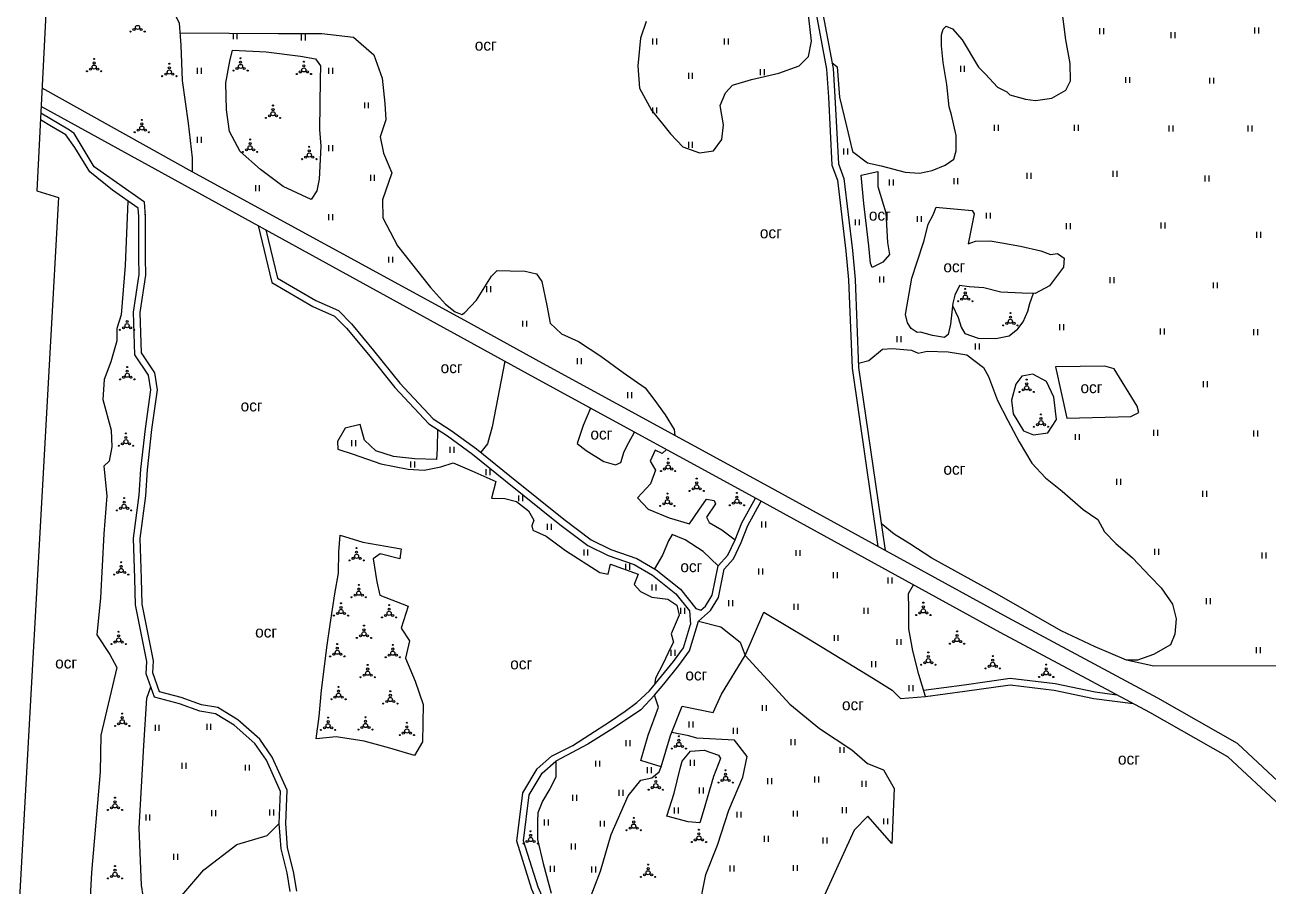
# Model space of a CAD drawing. Header units: millimetres. Extents: x 1379499 to 1411715, y 5652947 to 5671991.
# Drawn here: x 1399939 to 1400694, y 5660868 to 5661391 of the extents above; entities that cross this region are included whole.
import ezdxf

# ---------------------------------------------------------------- set-up
doc = ezdxf.new("R2010")
doc.units = ezdxf.units.MM
doc.layers.add('_5Інше', color=252, linetype='Continuous', lineweight=25)
for name, color, linetype in [('вулиці', 7, 'Continuous'), ('ВулНазва', 7, 'Continuous'), ('на область', 5, 'Continuous')]:
    doc.layers.add(name, color=color, linetype=linetype)
picture_1 = doc.add_image_def('image1.bmp', size_in_pixel=(3370, 2384))

# ---------------------------------------------------------------- blocks, each defined once
blk = doc.blocks.new('ЛвЗд')
at = {"layer": '_5Інше', "color": 204, "linetype": 'Continuous'}
for points in [[(43833.575, 28434.383), (43824.943, 28278.416)], [(43824.943, 28278.416), (43838.057, 28274.439)], [(43838.057, 28274.439), (43805, 27740)]]:
    blk.add_lwpolyline(points, dxfattribs=at)

msp = doc.modelspace()

# ---------------------------------------------------------------- linework, layer by layer
at = {"layer": 'вулиці', "color": 7, "lineweight": -2}
for p, q in [((1400592.08, 5661385.49), (1400592.08, 5661389.09)), ((1400594.48, 5661385.49), (1400594.48, 5661389.09)), ((1400686.27, 5661385.89), (1400686.27, 5661389.49)), ((1400688.67, 5661385.89), (1400688.67, 5661389.49)), ((1400066.03, 5661382.41), (1400066.03, 5661386.01)), ((1400068.43, 5661382.41), (1400068.43, 5661386.01)), ((1400107.5, 5661381.65), (1400107.5, 5661385.25)), ((1400107.5, 5661381.65), (1400107.5, 5661385.25)), ((1400109.9, 5661381.65), (1400109.9, 5661385.25)), ((1400109.9, 5661381.65), (1400109.9, 5661385.25)), ((1400320.66, 5661379.28), (1400320.66, 5661382.88)), ((1400323.06, 5661379.28), (1400323.06, 5661382.88)), ((1400364.3, 5661379.28), (1400364.3, 5661382.88)), ((1400366.7, 5661379.28), (1400366.7, 5661382.88)), ((1400635.33, 5661383.07), (1400635.33, 5661386.67)), ((1400637.73, 5661383.07), (1400637.73, 5661386.67)), ((1400507.61, 5661362.66), (1400507.61, 5661366.26)), ((1400510.01, 5661362.66), (1400510.01, 5661366.26)), ((1400044.22, 5661361.45), (1400044.22, 5661365.05)), ((1400046.62, 5661361.45), (1400046.62, 5661365.05)), ((1400046.62, 5661361.45), (1400046.62, 5661365.05)), ((1400123.95, 5661361.38), (1400123.95, 5661364.98)), ((1400126.35, 5661361.38), (1400126.35, 5661364.98)), ((1400342.48, 5661358.33), (1400342.48, 5661361.93)), ((1400344.88, 5661358.33), (1400344.88, 5661361.93)), ((1400386.05, 5661360.57), (1400386.05, 5661364.17)), ((1400388.45, 5661360.57), (1400388.45, 5661364.17)), ((1400607.86, 5661355.8), (1400607.86, 5661359.4)), ((1400610.26, 5661355.8), (1400610.26, 5661359.4)), ((1400658.79, 5661355.4), (1400658.79, 5661359)), ((1400661.19, 5661355.4), (1400661.19, 5661359)), ((1400145.77, 5661340.42), (1400145.77, 5661344.02)), ((1400148.17, 5661340.42), (1400148.17, 5661344.02)), ((1400320.66, 5661337.37), (1400320.66, 5661340.97)), ((1400320.66, 5661337.37), (1400320.66, 5661340.97)), ((1400320.66, 5661337.37), (1400320.66, 5661340.97)), ((1400320.66, 5661337.37), (1400320.66, 5661340.97)), ((1400323.06, 5661337.37), (1400323.06, 5661340.97)), ((1400323.06, 5661337.37), (1400323.06, 5661340.97)), ((1400323.06, 5661337.37), (1400323.06, 5661340.97)), ((1400323.06, 5661337.37), (1400323.06, 5661340.97)), ((1400528.22, 5661326.72), (1400528.22, 5661330.32)), ((1400530.62, 5661326.72), (1400530.62, 5661330.32)), ((1400576.73, 5661326.72), (1400576.73, 5661330.32)), ((1400579.13, 5661326.72), (1400579.13, 5661330.32)), ((1400634.13, 5661326.32), (1400634.13, 5661329.92)), ((1400636.53, 5661326.32), (1400636.53, 5661329.92)), ((1400682.23, 5661326.32), (1400682.23, 5661329.92)), ((1400684.63, 5661326.32), (1400684.63, 5661329.92)), ((1400044.22, 5661319.54), (1400044.22, 5661323.14)), ((1400046.62, 5661319.54), (1400046.62, 5661323.14)), ((1400123.98, 5661314.41), (1400123.98, 5661318.01)), ((1400126.38, 5661314.41), (1400126.38, 5661318.01)), ((1400342.48, 5661316.42), (1400342.48, 5661320.02)), ((1400342.48, 5661316.42), (1400342.48, 5661320.02)), ((1400344.88, 5661316.42), (1400344.88, 5661320.02)), ((1400344.88, 5661316.42), (1400344.88, 5661320.02)), ((1400436.76, 5661312.45), (1400436.76, 5661316.05)), ((1400439.16, 5661312.45), (1400439.16, 5661316.05)), ((1400149.42, 5661296.35), (1400149.42, 5661299.95)), ((1400149.42, 5661296.35), (1400149.42, 5661299.95)), ((1400151.82, 5661296.35), (1400151.82, 5661299.95)), ((1400151.82, 5661296.35), (1400151.82, 5661299.95)), ((1400503.56, 5661294.42), (1400503.56, 5661298.02)), ((1400505.96, 5661294.42), (1400505.96, 5661298.02)), ((1400548.03, 5661297.65), (1400548.03, 5661301.25)), ((1400550.43, 5661297.65), (1400550.43, 5661301.25)), ((1400600.18, 5661298.86), (1400600.18, 5661302.46)), ((1400602.58, 5661298.86), (1400602.58, 5661302.46)), ((1400655.96, 5661296.03), (1400655.96, 5661299.63)), ((1400658.36, 5661296.03), (1400658.36, 5661299.63)), ((1400079.6, 5661290.09), (1400079.6, 5661293.69)), ((1400082, 5661290.09), (1400082, 5661293.69)), ((1400464.35, 5661293.61), (1400464.35, 5661297.21)), ((1400466.75, 5661293.61), (1400466.75, 5661297.21)), ((1400123.98, 5661272.5), (1400123.98, 5661276.1)), ((1400126.38, 5661272.5), (1400126.38, 5661276.1)), ((1400481.33, 5661271.4), (1400481.33, 5661275)), ((1400483.73, 5661271.4), (1400483.73, 5661275)), ((1400523.37, 5661273.42), (1400523.37, 5661277.02)), ((1400525.77, 5661273.42), (1400525.77, 5661277.02)), ((1400443.78, 5661269.35), (1400443.78, 5661272.95)), ((1400446.18, 5661269.35), (1400446.18, 5661272.95)), ((1400571.88, 5661266.96), (1400571.88, 5661270.56)), ((1400574.28, 5661266.96), (1400574.28, 5661270.56)), ((1400629.28, 5661267.36), (1400629.28, 5661270.96)), ((1400631.68, 5661267.36), (1400631.68, 5661270.96)), ((1400687.49, 5661261.71), (1400687.49, 5661265.31)), ((1400689.89, 5661261.71), (1400689.89, 5661265.31)), ((1400160.51, 5661246.67), (1400160.51, 5661250.27)), ((1400162.91, 5661246.67), (1400162.91, 5661250.27)), ((1400458.6, 5661234.7), (1400458.6, 5661238.3)), ((1400461, 5661234.7), (1400461, 5661238.3)), ((1400598.42, 5661234.15), (1400598.42, 5661237.75)), ((1400600.82, 5661234.15), (1400600.82, 5661237.75)), ((1400219.95, 5661228.76), (1400219.95, 5661232.36)), ((1400219.95, 5661228.76), (1400219.95, 5661232.36)), ((1400222.35, 5661228.76), (1400222.35, 5661232.36)), ((1400222.35, 5661228.76), (1400222.35, 5661232.36)), ((1400661.07, 5661231.1), (1400661.07, 5661234.7)), ((1400663.47, 5661231.1), (1400663.47, 5661234.7)), ((1400241.77, 5661207.81), (1400241.77, 5661211.41)), ((1400244.17, 5661207.81), (1400244.17, 5661211.41)), ((1400567.85, 5661205.66), (1400567.85, 5661209.26)), ((1400570.25, 5661205.66), (1400570.25, 5661209.26)), ((1400469.11, 5661198.32), (1400469.11, 5661201.92)), ((1400471.51, 5661198.32), (1400471.51, 5661201.92)), ((1400628.98, 5661203.11), (1400628.98, 5661206.71)), ((1400631.38, 5661203.11), (1400631.38, 5661206.71)), ((1400685.52, 5661202.6), (1400685.52, 5661206.2)), ((1400687.92, 5661202.6), (1400687.92, 5661206.2)), ((1400516.64, 5661193.86), (1400516.64, 5661197.46)), ((1400519.04, 5661193.86), (1400519.04, 5661197.46)), ((1400274.91, 5661185.04), (1400274.91, 5661188.64)), ((1400274.91, 5661185.04), (1400274.91, 5661188.64)), ((1400277.31, 5661185.04), (1400277.31, 5661188.64)), ((1400277.31, 5661185.04), (1400277.31, 5661188.64)), ((1400654.96, 5661171.05), (1400654.96, 5661174.65)), ((1400657.36, 5661171.05), (1400657.36, 5661174.65)), ((1400305.57, 5661164.44), (1400305.57, 5661168.04)), ((1400307.97, 5661164.44), (1400307.97, 5661168.04)), ((1400577.33, 5661138.93), (1400577.33, 5661142.53)), ((1400579.73, 5661138.93), (1400579.73, 5661142.53)), ((1400624.91, 5661141.54), (1400624.91, 5661145.14)), ((1400627.31, 5661141.54), (1400627.31, 5661145.14)), ((1400685.52, 5661141.03), (1400685.52, 5661144.63)), ((1400687.92, 5661141.03), (1400687.92, 5661144.63)), ((1400138.03, 5661135.19), (1400138.03, 5661138.79)), ((1400140.43, 5661135.19), (1400140.43, 5661138.79)), ((1400197.59, 5661131.22), (1400197.59, 5661134.82)), ((1400199.99, 5661131.22), (1400199.99, 5661134.82)), ((1400173.82, 5661122.31), (1400173.82, 5661125.91)), ((1400176.22, 5661122.31), (1400176.22, 5661125.91)), ((1400219.6, 5661117.51), (1400219.6, 5661121.11)), ((1400222, 5661117.51), (1400222, 5661121.11)), ((1400602.33, 5661111.76), (1400602.33, 5661115.36)), ((1400604.73, 5661111.76), (1400604.73, 5661115.36)), ((1400239.42, 5661101.69), (1400239.42, 5661105.29)), ((1400241.82, 5661101.69), (1400241.82, 5661105.29)), ((1400654.54, 5661104.41), (1400654.54, 5661108.01)), ((1400656.94, 5661104.41), (1400656.94, 5661108.01)), ((1400256.71, 5661084.43), (1400256.71, 5661088.03)), ((1400259.11, 5661084.43), (1400259.11, 5661088.03)), ((1400386.92, 5661085.8), (1400386.92, 5661089.4)), ((1400389.32, 5661085.8), (1400389.32, 5661089.4)), ((1400278.93, 5661068.71), (1400278.93, 5661072.31)), ((1400281.33, 5661068.71), (1400281.33, 5661072.31)), ((1400407.81, 5661068.5), (1400407.81, 5661072.1)), ((1400410.21, 5661068.5), (1400410.21, 5661072.1)), ((1400625.49, 5661069.15), (1400625.49, 5661072.75)), ((1400627.89, 5661069.15), (1400627.89, 5661072.75)), ((1400304.32, 5661060.13), (1400304.32, 5661063.73)), ((1400306.72, 5661060.13), (1400306.72, 5661063.73)), ((1400690.57, 5661066.95), (1400690.57, 5661070.55)), ((1400692.97, 5661066.95), (1400692.97, 5661070.55)), ((1400384.99, 5661057.24), (1400384.99, 5661060.84)), ((1400387.39, 5661057.24), (1400387.39, 5661060.84)), ((1400430.35, 5661055.04), (1400430.35, 5661058.64)), ((1400432.75, 5661055.04), (1400432.75, 5661058.64)), ((1400320.24, 5661047.56), (1400320.24, 5661051.16)), ((1400322.64, 5661047.56), (1400322.64, 5661051.16)), ((1400463.62, 5661051.75), (1400463.62, 5661055.35)), ((1400466.02, 5661051.75), (1400466.02, 5661055.35)), ((1400366.85, 5661038.02), (1400366.85, 5661041.62)), ((1400369.25, 5661038.02), (1400369.25, 5661041.62)), ((1400656.77, 5661039.2), (1400656.77, 5661042.8)), ((1400659.17, 5661039.2), (1400659.17, 5661042.8)), ((1400337.74, 5661033.37), (1400337.74, 5661036.97)), ((1400340.14, 5661033.37), (1400340.14, 5661036.97)), ((1400406.44, 5661035.82), (1400406.44, 5661039.42)), ((1400408.84, 5661035.82), (1400408.84, 5661039.42)), ((1400449.05, 5661033.35), (1400449.05, 5661036.95)), ((1400451.45, 5661033.35), (1400451.45, 5661036.95)), ((1400430.9, 5661016.87), (1400430.9, 5661020.47)), ((1400433.3, 5661016.87), (1400433.3, 5661020.47)), ((1400331.85, 5661007.9), (1400331.85, 5661011.5)), ((1400334.25, 5661007.9), (1400334.25, 5661011.5)), ((1400469.12, 5661014.4), (1400469.12, 5661018)), ((1400471.52, 5661014.4), (1400471.52, 5661018)), ((1400687.28, 5661009.45), (1400687.28, 5661013.05)), ((1400689.68, 5661009.45), (1400689.68, 5661013.05)), ((1400453.72, 5661000.94), (1400453.72, 5661004.54)), ((1400456.12, 5661000.94), (1400456.12, 5661004.54)), ((1400476.26, 5660986.38), (1400476.26, 5660989.98)), ((1400478.66, 5660986.38), (1400478.66, 5660989.98)), ((1400387.24, 5660974.34), (1400387.24, 5660977.94)), ((1400389.64, 5660974.34), (1400389.64, 5660977.94)), ((1400018.67, 5660962.33), (1400018.67, 5660965.93)), ((1400021.07, 5660962.33), (1400021.07, 5660965.93)), ((1400050.06, 5660962.96), (1400050.06, 5660966.56)), ((1400052.46, 5660962.96), (1400052.46, 5660966.56)), ((1400342.8, 5660964.27), (1400342.8, 5660967.87)), ((1400345.2, 5660964.27), (1400345.2, 5660967.87)), ((1400369.62, 5660960.44), (1400369.62, 5660964.04)), ((1400372.02, 5660960.44), (1400372.02, 5660964.04)), ((1400304.52, 5660952.9), (1400304.52, 5660956.5)), ((1400306.92, 5660952.9), (1400306.92, 5660956.5)), ((1400404.67, 5660953.64), (1400404.67, 5660957.24)), ((1400407.07, 5660953.64), (1400407.07, 5660957.24)), ((1400434.41, 5660948.83), (1400434.41, 5660952.43)), ((1400436.81, 5660948.83), (1400436.81, 5660952.43)), ((1400286.14, 5660940.5), (1400286.14, 5660944.1)), ((1400288.54, 5660940.5), (1400288.54, 5660944.1)), ((1400343.59, 5660941.03), (1400343.59, 5660944.63)), ((1400345.99, 5660941.03), (1400345.99, 5660944.63)), ((1400035, 5660939.12), (1400035, 5660942.72)), ((1400037.4, 5660939.12), (1400037.4, 5660942.72)), ((1400073.5, 5660938.08), (1400073.5, 5660941.68)), ((1400075.9, 5660938.08), (1400075.9, 5660941.68)), ((1400317.49, 5660936.62), (1400317.49, 5660940.22)), ((1400319.89, 5660936.62), (1400319.89, 5660940.22)), ((1400348.97, 5660924.19), (1400348.97, 5660927.79)), ((1400351.37, 5660924.19), (1400351.37, 5660927.79)), ((1400390.55, 5660929.93), (1400390.55, 5660933.53)), ((1400392.95, 5660929.93), (1400392.95, 5660933.53)), ((1400419.09, 5660930.83), (1400419.09, 5660934.43)), ((1400421.49, 5660930.83), (1400421.49, 5660934.43)), ((1400447.79, 5660928.23), (1400447.79, 5660931.83)), ((1400450.19, 5660928.23), (1400450.19, 5660931.83)), ((1400272.16, 5660919.73), (1400272.16, 5660923.33)), ((1400274.56, 5660919.73), (1400274.56, 5660923.33)), ((1400300.3, 5660922.82), (1400300.3, 5660926.42)), ((1400302.7, 5660922.82), (1400302.7, 5660926.42)), ((1400052.99, 5660910.48), (1400052.99, 5660914.08)), ((1400055.39, 5660910.48), (1400055.39, 5660914.08)), ((1400088.15, 5660910.9), (1400088.15, 5660914.5)), ((1400090.55, 5660910.9), (1400090.55, 5660914.5)), ((1400333.86, 5660912), (1400333.86, 5660915.6)), ((1400336.26, 5660912), (1400336.26, 5660915.6)), ((1400371.92, 5660909.52), (1400371.92, 5660913.12)), ((1400374.32, 5660909.52), (1400374.32, 5660913.12)), ((1400406.17, 5660910.12), (1400406.17, 5660913.72)), ((1400408.57, 5660910.12), (1400408.57, 5660913.72)), ((1400435.91, 5660912.22), (1400435.91, 5660915.82)), ((1400438.31, 5660912.22), (1400438.31, 5660915.82)), ((1400013.02, 5660907.76), (1400013.02, 5660911.36)), ((1400015.42, 5660907.76), (1400015.42, 5660911.36)), ((1400254.97, 5660904.74), (1400254.97, 5660908.34)), ((1400257.37, 5660904.74), (1400257.37, 5660908.34)), ((1400289.01, 5660904.07), (1400289.01, 5660907.67)), ((1400291.41, 5660904.07), (1400291.41, 5660907.67)), ((1400461.01, 5660905.46), (1400461.01, 5660909.06)), ((1400463.41, 5660905.46), (1400463.41, 5660909.06)), ((1400388.44, 5660894.81), (1400388.44, 5660898.41)), ((1400390.84, 5660894.81), (1400390.84, 5660898.41)), ((1400424.19, 5660893.91), (1400424.19, 5660897.51)), ((1400426.59, 5660893.91), (1400426.59, 5660897.51)), ((1400271.32, 5660890.26), (1400271.32, 5660893.86)), ((1400273.72, 5660890.26), (1400273.72, 5660893.86)), ((1400029.97, 5660883.85), (1400029.97, 5660887.45)), ((1400032.37, 5660883.85), (1400032.37, 5660887.45)), ((1400258.51, 5660876.63), (1400258.51, 5660880.23)), ((1400260.91, 5660876.63), (1400260.91, 5660880.23)), ((1400283.62, 5660876.29), (1400283.62, 5660879.89)), ((1400286.02, 5660876.29), (1400286.02, 5660879.89)), ((1400367.72, 5660876.81), (1400367.72, 5660880.41)), ((1400370.12, 5660876.81), (1400370.12, 5660880.41)), ((1400406.17, 5660877.11), (1400406.17, 5660880.71)), ((1400408.57, 5660877.11), (1400408.57, 5660880.71))]:
    msp.add_line(p, q, dxfattribs=at)
for points in [[(1400318.71, 5662217.95), (1400318.75, 5662217.48), (1400324.84, 5662168.3), (1400321, 5662122.7), (1400315.72, 5662060.19), (1400321.65, 5662039.97), (1400354.3, 5662010.42), (1400363.17, 5661892.39), (1400368.87, 5661827.46), (1400373.43, 5661799.38), (1400382.18, 5661709.89), (1400397, 5661610.81), (1400403.13, 5661584.4), (1400406.18, 5661510.93), (1400415.3, 5661444.12), (1400430.15, 5661364.62), (1400431.27, 5661347.36), (1400433.37, 5661306.75), (1400436.68, 5661297.73), (1400441.95, 5661254.05), (1400443.49, 5661236.5), (1400445.62, 5661182.92), (1400461.79, 5661071.76)], [(1400369.46, 5661798.86), (1400378.21, 5661709.4), (1400393.07, 5661610.06), (1400399.15, 5661583.86), (1400402.19, 5661510.57), (1400411.35, 5661443.48), (1400426.18, 5661364.12), (1400427.27, 5661347.13), (1400429.41, 5661305.94), (1400432.77, 5661296.79), (1400437.97, 5661253.63), (1400439.5, 5661236.24), (1400441.63, 5661182.55), (1400457.4, 5661074.17)], [(1399961.28, 5661502.4), (1399978.61, 5661493.16), (1399992.65, 5661486.64), (1400001.18, 5661475.62), (1400010.21, 5661463.34), (1400014.98, 5661458.33), (1400017.49, 5661447.8), (1400015.98, 5661435.02), (1400021.25, 5661420.49), (1400026.27, 5661406.2), (1400033.05, 5661392.06), (1400034.05, 5661378.78), (1400035.05, 5661357.23), (1400038.57, 5661331.3), (1400041.08, 5661310.25), (1400041.08, 5661301.73), (1399949.9, 5661352.57)], [(1400361.57, 5661342.21), (1400364.77, 5661349.88), (1400369.04, 5661354.57), (1400380.56, 5661357.98), (1400397.21, 5661361.82), (1400409.59, 5661366.3), (1400415.14, 5661371.84), (1400417.06, 5661381.22), (1400413.86, 5661409.69)], [(1400429.47, 5661368.28), (1400432.63, 5661365.61), (1400433.93, 5661347.1), (1400438.21, 5661329.62), (1400441.97, 5661314.27), (1400451.05, 5661307.28), (1400459.34, 5661305.46), (1400473.86, 5661301.71), (1400482.54, 5661301.06), (1400490.19, 5661302.61), (1400498.09, 5661305.85), (1400503.41, 5661309.61), (1400504.83, 5661314.65), (1400504.83, 5661323.85), (1400502.11, 5661336.4), (1400500.69, 5661341.26), (1400499.13, 5661354.98), (1400496.93, 5661368.31), (1400496.02, 5661378.34), (1400496.02, 5661385.08), (1400496.92, 5661388.57), (1400498.87, 5661390.38), (1400502.63, 5661388.7), (1400508.46, 5661382.1), (1400518.34, 5661365.48), (1400522.75, 5661361.08), (1400530.01, 5661353.18), (1400535.71, 5661350.46), (1400537.52, 5661348.52), (1400546.98, 5661345.93), (1400552.95, 5661345.15), (1400562.97, 5661346.57), (1400571.53, 5661351.49), (1400574.25, 5661357.05), (1400573.99, 5661367.54), (1400571.52, 5661381.98), (1400568.8, 5661402.57)], [(1400316.71, 5661393.06), (1400313.3, 5661383.04), (1400311.59, 5661366.28), (1400312.66, 5661352.63), (1400319.91, 5661339.2), (1400331.44, 5661324.92), (1400338.91, 5661317.03), (1400348.94, 5661313.4), (1400357.48, 5661314.68), (1400362.6, 5661321.5), (1400363.67, 5661330.46), (1400361.57, 5661342.21)], [(1400033.48, 5661386.32), (1400093.41, 5661385.84), (1400119.7, 5661385.84), (1400139.02, 5661383.62), (1400151.37, 5661372.87), (1400156.44, 5661358.63), (1400158.06, 5661343.32), (1400158.69, 5661333.51), (1400155.21, 5661323.07), (1400157.11, 5661313.26), (1400162.18, 5661301.24), (1400156.48, 5661284.72), (1400156.8, 5661273.97), (1400165.67, 5661256.88), (1400185.62, 5661231.57), (1400194.9, 5661221.42), (1400200.69, 5661216.83), (1400204.7, 5661215.12), (1400206.32, 5661216.23), (1400213.64, 5661223.89), (1400222.69, 5661238.37), (1400226.27, 5661241.86), (1400234.02, 5661241.69), (1400243.13, 5661241.43), (1400250.12, 5661239.82), (1400253.35, 5661235.31), (1400256.27, 5661220.7), (1400258.4, 5661209.81), (1400265.22, 5661203.34), (1400275.54, 5661198.71), (1400289.13, 5661189.9), (1400302.71, 5661179.91), (1400316.05, 5661170.63), (1400321.32, 5661163.78), (1400328.11, 5661154.26), (1400333.71, 5661145.33), (1400334.1, 5661141.68)], [(1400065.46, 5661375.65), (1400086.02, 5661374.65), (1400106.85, 5661372.14), (1400115.88, 5661370.39), (1400118.89, 5661366.13), (1400118.64, 5661357.86), (1400118.38, 5661327.54), (1400119.14, 5661317.51), (1400118.13, 5661297.47), (1400116.63, 5661290.2), (1400113.37, 5661284.94), (1400096.31, 5661292.96), (1400082.51, 5661303.23), (1400070.22, 5661314.26), (1400063.7, 5661326.28), (1400061.94, 5661339.57), (1400061.44, 5661355.85), (1400063.95, 5661369.13), (1400065.46, 5661375.65)], [(1400012.64, 5661274.81), (1400012.16, 5661283.41), (1399981.45, 5661304.88), (1399969.43, 5661325.03), (1399966.53, 5661327.16), (1399949.15, 5661337.46)], [(1400100.52, 5660864.65), (1400098.61, 5660875.98), (1400094.99, 5660890.49), (1400093.87, 5660905.92), (1400094.61, 5660925.41), (1400086.16, 5660944.34), (1400079.05, 5660954.48), (1400066.45, 5660965.76), (1400055.17, 5660972.61), (1400045.67, 5660974.24), (1400033.24, 5660978.64), (1400018.21, 5660982.7), (1400013.01, 5660996.96), (1400013.49, 5661004.46), (1400006.7, 5661038.84), (1400006.19, 5661054.73), (1400005.42, 5661079.36), (1400008.91, 5661105.47), (1400009.89, 5661121.23), (1400012.63, 5661145.71), (1400016.01, 5661169.36), (1400014.52, 5661178.26), (1400006.21, 5661190.6), (1400005.42, 5661216.68), (1400008.88, 5661239.41), (1400008.64, 5661249.58), (1400008.64, 5661274.67), (1400008.29, 5661279.78), (1399992.69, 5661290.62), (1399978.95, 5661301.75), (1399969.73, 5661316.63), (1399964.35, 5661324.24), (1399955.7, 5661329.47), (1399948.95, 5661333.38)], [(1400206.51, 5661211.54), (1400041.08, 5661301.73)], [(1400447.15, 5661299.75), (1400457.2, 5661302.11), (1400457.2, 5661292.85), (1400462.07, 5661277.01), (1400463.17, 5661258.97), (1400464.43, 5661251.59), (1400460.34, 5661246.89), (1400453.9, 5661243.75), (1400452.8, 5661246.42), (1400451.86, 5661256.93), (1400448.72, 5661282.65), (1400447.15, 5661299.75)], [(1400002.06, 5661284.11), (1400000.4, 5661245.03), (1399998.01, 5661215.02), (1399995.3, 5661206.7), (1399995.3, 5661199.19), (1399991.61, 5661186.41), (1399987.61, 5661175.59), (1399986.82, 5661163.6), (1399991.77, 5661144.9), (1399992.25, 5661134.83), (1399990.65, 5661126.04), (1399987.3, 5661123), (1399989.16, 5661105.05), (1399987.35, 5661081.89), (1399985.32, 5661043.07), (1399983.11, 5661020.51), (1399990.97, 5661008.63), (1399995.2, 5661000.77), (1399985.51, 5660959.66), (1399985.25, 5660937.33), (1399979.94, 5660876.25), (1399976.02, 5660805.19)], [(1400104.54, 5660864.87), (1400102.52, 5660876.8), (1400098.96, 5660891.13), (1400097.87, 5660905.99), (1400098.65, 5660926.19), (1400089.65, 5660946.32), (1400082.06, 5660957.16), (1400068.85, 5660968.99), (1400056.6, 5660976.42), (1400046.68, 5660978.12), (1400034.43, 5660982.46), (1400021.26, 5660986.02), (1400017.06, 5660997.54), (1400017.52, 5661004.72), (1400010.68, 5661039.3), (1400010.19, 5661054.85), (1400009.43, 5661079.15), (1400012.89, 5661105.08), (1400013.88, 5661120.88), (1400016.6, 5661145.21), (1400020.06, 5661169.41), (1400018.33, 5661179.78), (1400010.17, 5661191.87), (1400009.43, 5661216.43), (1400012.89, 5661239.15), (1400012.64, 5661249.63), (1400012.64, 5661274.81), (1400012.55, 5661276.1)], [(1400494.52, 5661280.25), (1400514.63, 5661278.36), (1400515.72, 5661276.32), (1400512.11, 5661258.13), (1400516.67, 5661259.69), (1400525.46, 5661259.85), (1400532.53, 5661258.6), (1400543.99, 5661256.71), (1400556.24, 5661253.89), (1400562.05, 5661251.69), (1400566.29, 5661252.16), (1400570.38, 5661249.34), (1400570.06, 5661243.85), (1400561.58, 5661232.55), (1400552.79, 5661228.01), (1400544.93, 5661228.16), (1400532.06, 5661228.79), (1400521.69, 5661231.3), (1400512.74, 5661231.93), (1400506.93, 5661232.71), (1400504.1, 5661226.84), (1400502.84, 5661222.14), (1400501.43, 5661209.27), (1400500.02, 5661203), (1400497.82, 5661201.12), (1400490.44, 5661202.37), (1400483.21, 5661204.41), (1400481.17, 5661204.25), (1400477.56, 5661206.61), (1400475.36, 5661210.06), (1400474.1, 5661215.08), (1400478.03, 5661237.2), (1400481.01, 5661246.61), (1400485.41, 5661260.02), (1400487.93, 5661270.06), (1400490.91, 5661275.7), (1400492.8, 5661280.41), (1400494.52, 5661280.25)], [(1400081.06, 5661269.14), (1400089.3, 5661234.62), (1400114.31, 5661220.01), (1400127.51, 5661214.2), (1400134.75, 5661206.81), (1400147.98, 5661190.86), (1400164.02, 5661170.75), (1400184.81, 5661148.8), (1400195.98, 5661141.42), (1400211.23, 5661130.42), (1400231.35, 5661114.09), (1400264.27, 5661087.61), (1400281.25, 5661074.89), (1400293.67, 5661068.76), (1400309.4, 5661063.27), (1400320.4, 5661056.83), (1400334.59, 5661045.43), (1400342.92, 5661035.06), (1400343.65, 5661026.8)], [(1400085.79, 5661266.54), (1400092.8, 5661237.21), (1400116.13, 5661223.58), (1400129.83, 5661217.55), (1400137.72, 5661209.49), (1400151.08, 5661193.38), (1400167.04, 5661173.38), (1400187.4, 5661151.88), (1400198.25, 5661144.71), (1400213.66, 5661133.6), (1400233.87, 5661117.2), (1400266.72, 5661090.77), (1400283.35, 5661078.31), (1400295.22, 5661072.46), (1400311.08, 5661066.91), (1400322.68, 5661060.13), (1400337.43, 5661048.27), (1400346.8, 5661036.62), (1400349.94, 5661035.55)], [(1400502.67, 5661220.55), (1400506.13, 5661213.32), (1400507.98, 5661207.38), (1400510.21, 5661203.58), (1400518.19, 5661200.71), (1400528.96, 5661200.61), (1400536.95, 5661202.19), (1400542.33, 5661206.46), (1400545.58, 5661210.63), (1400548.36, 5661217.21), (1400549.57, 5661221.94), (1400551.72, 5661228.03)], [(1400445.52, 5661185.59), (1400451.89, 5661187.21), (1400460.04, 5661194.02), (1400466.06, 5661194.42), (1400477.81, 5661193.49), (1400481.82, 5661191.75), (1400487.17, 5661192.82), (1400500, 5661192.42), (1400511.35, 5661190.68), (1400521.38, 5661183.07), (1400524.47, 5661177.42), (1400529.95, 5661163), (1400536.23, 5661150.86), (1400543.06, 5661137.84), (1400550.81, 5661124.89), (1400559.1, 5661115.95), (1400569.12, 5661107.81), (1400581.89, 5661096.72), (1400590.94, 5661090.64), (1400594.97, 5661083.13), (1400601.83, 5661076.06), (1400611.97, 5661067.41), (1400622.54, 5661055.99), (1400629.4, 5661049.13), (1400636.15, 5661039.12), (1400638.34, 5661030.34), (1400637.58, 5661020.98), (1400635.07, 5661014.56), (1400624.73, 5661008.69), (1400614.93, 5661005.1), (1400608.17, 5661005.1), (1400589.33, 5661013.37), (1400568.53, 5661023.05), (1400529.82, 5661045.28), (1400490.14, 5661067.08), (1400476.64, 5661075.79), (1400467.16, 5661081.77), (1400459.4, 5661088.21)], [(1400230.8, 5661186.76), (1400223.23, 5661146.83), (1400220.37, 5661136.68), (1400216.2, 5661131.54)], [(1400551.33, 5661178.82), (1400544.75, 5661177.77), (1400541.06, 5661172.9), (1400538.42, 5661163.16), (1400539.48, 5661154.88), (1400545.67, 5661144.48), (1400551.73, 5661142.11), (1400560.55, 5661143.3), (1400565.69, 5661151.32), (1400564.11, 5661164.87), (1400559.63, 5661174.48), (1400551.33, 5661178.82)], [(1400565.16, 5661183.3), (1400572.01, 5661152.24), (1400611, 5661153.3), (1400615.74, 5661155.66), (1400614.69, 5661159.48), (1400600.73, 5661182.24), (1400595.06, 5661183.82), (1400565.16, 5661183.3)], [(1400282.92, 5661158.22), (1400278.4, 5661147.81), (1400274.83, 5661136.77), (1400280.19, 5661132.46), (1400291.03, 5661125.95), (1400298.08, 5661123.84), (1400301.35, 5661125.32), (1400303.35, 5661131.94), (1400306.19, 5661137.4), (1400309.6, 5661143.66)], [(1400189.91, 5661145.43), (1400189.7, 5661133.8), (1400189.37, 5661127.04), (1400176.18, 5661127.55), (1400163.16, 5661128.9), (1400152.5, 5661132.28), (1400145.57, 5661138.87), (1400143.04, 5661148.33), (1400133.87, 5661146.08), (1400129.31, 5661137.97), (1400129.47, 5661133.41), (1400138.77, 5661130.37), (1400155.51, 5661124.46), (1400172.25, 5661121.25), (1400181.89, 5661120.57), (1400192.04, 5661122.6), (1400199.48, 5661125.13), (1400210.81, 5661120.24), (1400225.35, 5661113.65), (1400222.81, 5661103.51), (1400230.76, 5661103.34), (1400237.86, 5661101.65), (1400245.13, 5661095.91), (1400248.51, 5661090.17), (1400247.33, 5661086.79), (1400247.84, 5661084.09), (1400256.02, 5661080.47), (1400267.69, 5661071.86), (1400288.49, 5661058.51), (1400293.56, 5661057.33), (1400295.08, 5661063.58), (1400311.82, 5661057.5), (1400309.45, 5661051.08), (1400313.17, 5661046.86), (1400320.11, 5661043.48), (1400329.77, 5661042.22), (1400335.35, 5661038.67), (1400336.71, 5661032.42), (1400331.8, 5661021.27), (1400333.15, 5661016.04), (1400331.46, 5661012.66), (1400327.07, 5661003.2), (1400322.3, 5660994.16), (1400321.64, 5660990.1)], [(1400328.92, 5661133.11), (1400326.28, 5661130.71), (1400322.1, 5661132.74), (1400319.12, 5661126.06), (1400322.34, 5661120.7), (1400319.24, 5661112.35), (1400311.48, 5661103.88), (1400317.93, 5661096.97), (1400330.58, 5661091.6), (1400342.87, 5661088.02), (1400348.6, 5661096.25), (1400353.26, 5661102.93), (1400358.03, 5661102.09), (1400358.75, 5661100.18), (1400353.26, 5661092.08), (1400354.81, 5661088.74), (1400362.69, 5661084.44), (1400370.67, 5661078.24)], [(1400321.8, 5660984.01), (1400327.32, 5660990.7), (1400336.47, 5661001.86), (1400342.93, 5661010.86), (1400348.45, 5661028.8), (1400355.72, 5661035.39), (1400360.56, 5661043.19), (1400364, 5661060.55), (1400369.59, 5661066.65), (1400374.34, 5661076.64), (1400378.41, 5661086.98), (1400386.47, 5661101.68)], [(1400349.94, 5661035.55), (1400352.62, 5661037.98), (1400356.78, 5661044.68), (1400360.29, 5661062.43), (1400366.24, 5661068.91), (1400370.67, 5661078.24), (1400374.78, 5661088.68), (1400382.97, 5661103.6)], [(1400130.9, 5661081.05), (1400144.63, 5661076.83), (1400167.87, 5661072.87), (1400167.08, 5661066.8), (1400155.2, 5661069.71), (1400150.97, 5661066.8), (1400153.08, 5661052.82), (1400154.93, 5661044.64), (1400172.1, 5661038.05), (1400167.87, 5661024.59), (1400172.89, 5661016.94), (1400170.51, 5661006.39), (1400176.32, 5660992.41), (1400181.34, 5660978.16), (1400180.82, 5660955.63), (1400176.07, 5660947.18), (1400161.01, 5660951.67), (1400145.43, 5660955.89), (1400128.53, 5660958.53), (1400116.38, 5660957.47), (1400118.23, 5660970.93), (1400119.55, 5660987.02), (1400122.98, 5661014.28), (1400124.83, 5661026.95), (1400127.74, 5661045.41), (1400129.85, 5661058.08), (1400130.12, 5661071.09), (1400130.9, 5661081.05)], [(1400360.29, 5661062.43), (1400351.25, 5661071.25), (1400340.26, 5661078.28), (1400332.5, 5661081.62), (1400330.12, 5661077.69), (1400326.54, 5661068.98), (1400321.69, 5661060.7)], [(1400348.45, 5661028.8), (1400362, 5661025.53), (1400373.63, 5661016.09), (1400376.67, 5661007.96), (1400388.17, 5661034.25), (1400415.14, 5661018.23), (1400454.64, 5660994.02), (1400466.04, 5660987), (1400471.12, 5660981.92), (1400486.15, 5660983.13), (1400482.27, 5660996.44), (1400478.64, 5661010.8), (1400476.22, 5661024.12), (1400476.22, 5661036.47), (1400475.98, 5661045.67), (1400478.89, 5661050.98)], [(1400729.19, 5661052.37), (1400730.63, 5661006.99), (1400727.68, 5661001.84), (1400624.96, 5661001.47), (1400608.17, 5661005.1)], [(1400318.71, 5660986.56), (1400324.23, 5660993.24), (1400333.29, 5661004.29), (1400339.3, 5661012.66), (1400343.65, 5661026.8)], [(1400325.68, 5660940.33), (1400331.47, 5660959.4), (1400338.51, 5660977.2), (1400357.31, 5660973.34), (1400362.4, 5660984.57), (1400376.67, 5661007.96), (1400403.97, 5660978.48), (1400421.92, 5660963.74), (1400441.59, 5660950.79), (1400450.98, 5660942.31), (1400460.74, 5660938.47), (1400467.2, 5660927.29), (1400465.71, 5660893.78), (1400465.71, 5660893.78), (1400451.29, 5660910.41), (1400442.84, 5660901.97), (1400437.38, 5660890.06), (1400424.96, 5660862.4)], [(1400020.22, 5660834.02), (1400013.32, 5660849.06), (1400010.28, 5660868.42), (1400008.87, 5660903.13), (1400011.67, 5660953.28), (1400013.54, 5660982.2), (1400015.93, 5660988.94)], [(1400485.02, 5660987.01), (1400509.68, 5660990.25), (1400537.56, 5660994.2), (1400564.92, 5660990.97), (1400589.18, 5660985.88), (1400602.43, 5660984.14)], [(1400486.15, 5660983.13), (1400510.22, 5660986.29), (1400537.61, 5660990.16), (1400564.27, 5660987.01), (1400588.51, 5660981.93), (1400612.4, 5660978.81)], [(1400259.16, 5660946.88), (1400272.16, 5660953.32), (1400282.55, 5660959.99), (1400294.3, 5660967.77), (1400303.95, 5660974.23), (1400311, 5660979.41), (1400318.71, 5660986.56)], [(1400283.28, 5660862.32), (1400289, 5660877.09), (1400295.41, 5660899.23), (1400305.73, 5660922.85), (1400313.4, 5660932.36), (1400320.13, 5660933.79), (1400324.61, 5660937.29), (1400325.68, 5660940.33), (1400317.35, 5660943.02), (1400313.49, 5660944.27), (1400317.93, 5660959.62), (1400324.08, 5660976.64), (1400321.8, 5660984.01), (1400313.36, 5660975.06), (1400297.38, 5660964.18), (1400281.22, 5660954.18), (1400261.82, 5660943.89)], [(1400348.69, 5660853.42), (1400352.88, 5660875.03), (1400359.89, 5660892.87), (1400366.9, 5660913.98), (1400375.27, 5660934.07), (1400377.98, 5660946.72), (1400370.3, 5660956.65), (1400347.47, 5660957.78), (1400342.5, 5660959.14), (1400332.24, 5660961.34)], [(1400338.58, 5660943.9), (1400343.52, 5660950), (1400351.81, 5660950.44), (1400360.52, 5660947.39), (1400361.69, 5660945.36), (1400357.47, 5660934.61), (1400351.23, 5660912.98), (1400349.19, 5660906.45), (1400342.21, 5660906.89), (1400329.28, 5660910.51), (1400333.64, 5660924.31), (1400337.27, 5660939.4), (1400338.58, 5660943.9)], [(1400272.77, 5660822.85), (1400265.5, 5660830.23), (1400257.6, 5660842.78), (1400247.26, 5660865.96), (1400238.18, 5660895.16), (1400241.82, 5660924.69), (1400250.46, 5660939.14), (1400259.16, 5660946.88)], [(1400276.92, 5660823.76), (1400268.69, 5660832.67), (1400261.14, 5660844.67), (1400251.01, 5660867.38), (1400242.25, 5660895.53), (1400245.68, 5660923.36), (1400253.58, 5660936.56), (1400261.82, 5660943.89)], [(1400261.82, 5660943.89), (1400261.82, 5660934.14), (1400258.24, 5660926.98), (1400253.66, 5660919.52), (1400250.87, 5660912.45), (1400250.67, 5660907.38), (1400250.66, 5660896.3), (1400254.14, 5660881.68), (1400258.88, 5660863.72)], [(1400033.62, 5660860.73), (1400048.1, 5660877.75), (1400068.2, 5660893.27), (1400086.64, 5660898.63), (1400093.87, 5660905.92)]]:
    msp.add_lwpolyline(points, dxfattribs=at)
at = {"layer": 'вулиці', "color": 7}
for points in [[(1400740.13, 5660801.27), (1400731.12, 5660843.8), (1400715.22, 5660894.24), (1400701.47, 5660916.83), (1400669.75, 5660946.43), (1400622.51, 5660973.39), (1400531.6, 5661022.06), (1400381.63, 5661104.33), (1400249.05, 5661176.72), (1400100, 5661258.74), (1399949.35, 5661341.46)], [(1400749.7, 5660804.32), (1400740.81, 5660846.35), (1400724.4, 5660898.41), (1400709.29, 5660923.21), (1400675.72, 5660954.54), (1400627.35, 5660982.15), (1400536.37, 5661030.85), (1400386.43, 5661113.11), (1400253.85, 5661185.49), (1400206.51, 5661211.54)]]:
    msp.add_lwpolyline(points, dxfattribs=at)
at = {"layer": 'вулиці', "color": 7, "lineweight": -2}
for centre, radius in [((1400005.71, 5661388.31), 0.625), ((1400007.87, 5661389.56), 1.25), ((1400010.04, 5661388.31), 0.625), ((1400003.54, 5661387.06), 0.312), ((1400012.2, 5661387.06), 0.312), ((1399981.51, 5661365.46), 1.25), ((1399981.51, 5661367.96), 0.625), ((1399981.51, 5661370.46), 0.312), ((1400027.18, 5661364.95), 0.625), ((1400027.18, 5661367.45), 0.312), ((1400070.4, 5661365.87), 1.25), ((1400070.4, 5661368.37), 0.625), ((1400070.4, 5661370.87), 0.312), ((1400108.84, 5661366.25), 0.625), ((1400108.84, 5661368.75), 0.312), ((1399977.18, 5661362.96), 0.312), ((1399979.34, 5661364.21), 0.625), ((1399983.67, 5661364.21), 0.625), ((1399985.84, 5661362.96), 0.312), ((1400022.85, 5661359.95), 0.312), ((1400025.01, 5661361.2), 0.625), ((1400027.18, 5661362.45), 1.25), ((1400029.34, 5661361.2), 0.625), ((1400031.51, 5661359.95), 0.312), ((1400066.07, 5661363.37), 0.312), ((1400068.23, 5661364.62), 0.625), ((1400072.56, 5661364.62), 0.625), ((1400074.73, 5661363.37), 0.312), ((1400104.51, 5661361.25), 0.312), ((1400106.68, 5661362.5), 0.625), ((1400108.84, 5661363.75), 1.25), ((1400111.01, 5661362.5), 0.625), ((1400113.17, 5661361.25), 0.312), ((1400087.94, 5661335.87), 0.625), ((1400090.1, 5661337.12), 1.25), ((1400090.1, 5661339.62), 0.625), ((1400090.1, 5661342.12), 0.312), ((1400092.27, 5661335.87), 0.625), ((1400008.29, 5661327.15), 0.625), ((1400010.46, 5661328.4), 1.25), ((1400010.46, 5661330.9), 0.625), ((1400010.46, 5661333.4), 0.312), ((1400012.62, 5661327.15), 0.625), ((1400085.77, 5661334.62), 0.312), ((1400094.43, 5661334.62), 0.312), ((1400006.13, 5661325.9), 0.312), ((1400014.79, 5661325.9), 0.312), ((1400076.19, 5661321.47), 0.312), ((1400071.86, 5661313.97), 0.312), ((1400074.03, 5661315.22), 0.625), ((1400076.19, 5661316.47), 1.25), ((1400076.19, 5661318.97), 0.625), ((1400078.36, 5661315.22), 0.625), ((1400080.52, 5661313.97), 0.312), ((1400112.13, 5661312.03), 1.25), ((1400112.13, 5661314.53), 0.625), ((1400112.13, 5661317.03), 0.312), ((1400107.8, 5661309.53), 0.312), ((1400109.96, 5661310.78), 0.625), ((1400114.29, 5661310.78), 0.625), ((1400116.46, 5661309.53), 0.312), ((1400510.4, 5661230.73), 0.312), ((1400506.07, 5661223.23), 0.312), ((1400508.23, 5661224.48), 0.625), ((1400510.4, 5661225.73), 1.25), ((1400510.4, 5661228.23), 0.625), ((1400512.56, 5661224.48), 0.625), ((1400514.73, 5661223.23), 0.312), ((1400537.79, 5661216.05), 0.312), ((1399999.34, 5661207.1), 0.625), ((1400001.51, 5661208.35), 1.25), ((1400001.51, 5661210.85), 0.625), ((1400003.67, 5661207.1), 0.625), ((1400533.46, 5661208.55), 0.312), ((1400535.63, 5661209.8), 0.625), ((1400537.79, 5661211.05), 1.25), ((1400537.79, 5661213.55), 0.625), ((1400539.96, 5661209.8), 0.625), ((1400542.12, 5661208.55), 0.312), ((1399997.18, 5661205.85), 0.312), ((1400005.84, 5661205.85), 0.312), ((1399999.44, 5661177.02), 0.625), ((1400001.61, 5661178.27), 1.25), ((1400001.61, 5661180.77), 0.625), ((1400001.61, 5661183.27), 0.312), ((1400003.77, 5661177.02), 0.625), ((1399997.28, 5661175.77), 0.312), ((1400005.94, 5661175.77), 0.312), ((1400545.49, 5661169.35), 0.625), ((1400547.66, 5661170.6), 1.25), ((1400547.66, 5661173.1), 0.625), ((1400547.66, 5661175.6), 0.312), ((1400549.82, 5661169.35), 0.625), ((1400543.33, 5661168.1), 0.312), ((1400551.99, 5661168.1), 0.312), ((1400556.34, 5661154.48), 0.312), ((1400552.01, 5661146.98), 0.312), ((1400554.18, 5661148.23), 0.625), ((1400556.34, 5661149.48), 1.25), ((1400556.34, 5661151.98), 0.625), ((1400558.51, 5661148.23), 0.625), ((1400560.67, 5661146.98), 0.312), ((1400000.81, 5661137.9), 1.25), ((1400000.81, 5661140.4), 0.625), ((1400000.81, 5661142.9), 0.312), ((1399996.48, 5661135.4), 0.312), ((1399998.65, 5661136.65), 0.625), ((1400002.98, 5661136.65), 0.625), ((1400005.14, 5661135.4), 0.312), ((1399999.7, 5661101.15), 0.625), ((1399999.7, 5661103.65), 0.312), ((1399995.37, 5661096.15), 0.312), ((1399997.53, 5661097.4), 0.625), ((1399999.7, 5661098.65), 1.25), ((1400001.86, 5661097.4), 0.625), ((1400004.03, 5661096.15), 0.312), ((1399997.93, 5661064.66), 0.312), ((1399993.6, 5661057.16), 0.312), ((1399995.76, 5661058.41), 0.625), ((1399997.93, 5661059.66), 1.25), ((1399997.93, 5661062.16), 0.625), ((1400000.09, 5661058.41), 0.625), ((1400002.26, 5661057.16), 0.312), ((1399996.37, 5661017.44), 1.25), ((1399996.37, 5661019.94), 0.625), ((1399996.37, 5661022.44), 0.312), ((1399992.04, 5661014.94), 0.312), ((1399994.2, 5661016.19), 0.625), ((1399998.53, 5661016.19), 0.625), ((1400000.7, 5661014.94), 0.312), ((1399998.56, 5660972.77), 0.312), ((1399994.23, 5660965.27), 0.312), ((1399996.39, 5660966.52), 0.625), ((1399998.56, 5660967.77), 1.25), ((1399998.56, 5660970.27), 0.625), ((1400000.72, 5660966.52), 0.625), ((1400002.89, 5660965.27), 0.312), ((1399994.19, 5660921.67), 0.312), ((1399989.86, 5660914.17), 0.312), ((1399992.02, 5660915.42), 0.625), ((1399994.19, 5660916.67), 1.25), ((1399994.19, 5660919.17), 0.625), ((1399996.35, 5660915.42), 0.625), ((1399998.52, 5660914.17), 0.312), ((1399994.19, 5660875.07), 1.25), ((1399994.19, 5660877.57), 0.625), ((1399994.19, 5660880.07), 0.312), ((1399989.86, 5660872.57), 0.312), ((1399992.03, 5660873.82), 0.625), ((1399996.36, 5660873.82), 0.625), ((1399998.52, 5660872.57), 0.312)]:
    msp.add_circle(centre, radius, dxfattribs=at)
at = {"layer": 'вулиці', "color": 7}
for centre, radius in [((1400330, 5661125.06), 0.625), ((1400330, 5661127.56), 0.312), ((1400325.67, 5661120.06), 0.312), ((1400327.84, 5661121.31), 0.625), ((1400330, 5661122.56), 1.25), ((1400332.17, 5661121.31), 0.625), ((1400334.33, 5661120.06), 0.312), ((1400345.15, 5661109.21), 0.625), ((1400347.32, 5661110.46), 1.25), ((1400347.32, 5661112.96), 0.625), ((1400347.32, 5661115.46), 0.312), ((1400349.48, 5661109.21), 0.625), ((1400329.55, 5661101.41), 1.25), ((1400329.55, 5661103.91), 0.625), ((1400329.55, 5661106.41), 0.312), ((1400342.99, 5661107.96), 0.312), ((1400351.65, 5661107.96), 0.312), ((1400371.76, 5661101.75), 1.25), ((1400371.76, 5661104.25), 0.625), ((1400371.76, 5661106.75), 0.312), ((1400325.22, 5661098.91), 0.312), ((1400327.39, 5661100.16), 0.625), ((1400331.72, 5661100.16), 0.625), ((1400333.88, 5661098.91), 0.312), ((1400367.43, 5661099.25), 0.312), ((1400369.6, 5661100.5), 0.625), ((1400373.93, 5661100.5), 0.625), ((1400376.09, 5661099.25), 0.312), ((1400140.85, 5661070.76), 0.625), ((1400140.85, 5661073.26), 0.312), ((1400136.52, 5661065.76), 0.312), ((1400138.69, 5661067.01), 0.625), ((1400140.85, 5661068.26), 1.25), ((1400143.02, 5661067.01), 0.625), ((1400145.18, 5661065.76), 0.312), ((1400142.16, 5661048.39), 0.625), ((1400142.16, 5661050.89), 0.312), ((1400137.83, 5661043.39), 0.312), ((1400140, 5661044.64), 0.625), ((1400142.16, 5661045.89), 1.25), ((1400144.33, 5661044.64), 0.625), ((1400146.49, 5661043.39), 0.312), ((1400129.2, 5661033.48), 0.625), ((1400131.37, 5661034.73), 1.25), ((1400131.37, 5661037.23), 0.625), ((1400131.37, 5661039.73), 0.312), ((1400133.53, 5661033.48), 0.625), ((1400160.59, 5661033.62), 1.25), ((1400160.59, 5661036.12), 0.625), ((1400160.59, 5661038.62), 0.312), ((1400482.78, 5661033.87), 0.625), ((1400484.94, 5661035.12), 1.25), ((1400484.94, 5661037.62), 0.625), ((1400484.94, 5661040.12), 0.312), ((1400487.11, 5661033.87), 0.625), ((1400127.04, 5661032.23), 0.312), ((1400135.7, 5661032.23), 0.312), ((1400145.33, 5661026.16), 0.312), ((1400156.26, 5661031.12), 0.312), ((1400158.42, 5661032.37), 0.625), ((1400162.75, 5661032.37), 0.625), ((1400164.92, 5661031.12), 0.312), ((1400480.61, 5661032.62), 0.312), ((1400489.27, 5661032.62), 0.312), ((1400141, 5661018.66), 0.312), ((1400143.16, 5661019.91), 0.625), ((1400145.33, 5661021.16), 1.25), ((1400145.33, 5661023.66), 0.625), ((1400147.49, 5661019.91), 0.625), ((1400149.66, 5661018.66), 0.312), ((1400505.39, 5661017.69), 1.25), ((1400505.39, 5661020.19), 0.625), ((1400505.39, 5661022.69), 0.312), ((1400129.14, 5661010), 1.25), ((1400129.14, 5661012.5), 0.625), ((1400129.14, 5661015), 0.312), ((1400162.82, 5661011.95), 0.625), ((1400162.82, 5661014.45), 0.312), ((1400501.06, 5661015.19), 0.312), ((1400503.23, 5661016.44), 0.625), ((1400507.56, 5661016.44), 0.625), ((1400509.72, 5661015.19), 0.312), ((1400124.81, 5661007.5), 0.312), ((1400126.97, 5661008.75), 0.625), ((1400131.3, 5661008.75), 0.625), ((1400133.47, 5661007.5), 0.312), ((1400158.49, 5661006.95), 0.312), ((1400160.66, 5661008.2), 0.625), ((1400162.82, 5661009.45), 1.25), ((1400164.99, 5661008.2), 0.625), ((1400167.15, 5661006.95), 0.312), ((1400485.78, 5661003.63), 0.625), ((1400487.95, 5661004.88), 1.25), ((1400487.95, 5661007.38), 0.625), ((1400487.95, 5661009.88), 0.312), ((1400490.11, 5661003.63), 0.625), ((1400527.04, 5661002.67), 1.25), ((1400527.04, 5661005.17), 0.625), ((1400527.04, 5661007.67), 0.312), ((1400145.4, 5660996.05), 0.625), ((1400147.56, 5660997.3), 1.25), ((1400147.56, 5660999.8), 0.625), ((1400147.56, 5661002.3), 0.312), ((1400149.73, 5660996.05), 0.625), ((1400483.62, 5661002.38), 0.312), ((1400492.28, 5661002.38), 0.312), ((1400522.71, 5661000.17), 0.312), ((1400524.88, 5661001.42), 0.625), ((1400529.21, 5661001.42), 0.625), ((1400531.37, 5661000.17), 0.312), ((1400557.36, 5660996.22), 0.625), ((1400559.52, 5660997.47), 1.25), ((1400559.52, 5660999.97), 0.625), ((1400559.52, 5661002.47), 0.312), ((1400561.69, 5660996.22), 0.625), ((1400129.88, 5660988.92), 0.312), ((1400143.23, 5660994.8), 0.312), ((1400151.89, 5660994.8), 0.312), ((1400555.19, 5660994.97), 0.312), ((1400563.85, 5660994.97), 0.312), ((1400125.55, 5660981.42), 0.312), ((1400127.72, 5660982.67), 0.625), ((1400129.88, 5660983.92), 1.25), ((1400129.88, 5660986.42), 0.625), ((1400132.05, 5660982.67), 0.625), ((1400134.21, 5660981.42), 0.312), ((1400159.17, 5660980.06), 0.625), ((1400161.33, 5660981.31), 1.25), ((1400161.33, 5660983.81), 0.625), ((1400161.33, 5660986.31), 0.312), ((1400163.5, 5660980.06), 0.625), ((1400157, 5660978.81), 0.312), ((1400165.66, 5660978.81), 0.312), ((1400123.55, 5660965.32), 1.25), ((1400123.55, 5660967.82), 0.625), ((1400123.55, 5660970.32), 0.312), ((1400146.26, 5660965.51), 1.25), ((1400146.26, 5660968.01), 0.625), ((1400146.26, 5660970.51), 0.312), ((1400171.38, 5660967.16), 0.312), ((1400119.22, 5660962.82), 0.312), ((1400121.39, 5660964.07), 0.625), ((1400125.72, 5660964.07), 0.625), ((1400127.88, 5660962.82), 0.312), ((1400141.93, 5660963.01), 0.312), ((1400144.09, 5660964.26), 0.625), ((1400148.42, 5660964.26), 0.625), ((1400150.59, 5660963.01), 0.312), ((1400167.05, 5660959.66), 0.312), ((1400169.22, 5660960.91), 0.625), ((1400171.38, 5660962.16), 1.25), ((1400171.38, 5660964.66), 0.625), ((1400173.55, 5660960.91), 0.625), ((1400175.71, 5660959.66), 0.312), ((1400336.52, 5660958.99), 0.312), ((1400332.19, 5660951.49), 0.312), ((1400334.35, 5660952.74), 0.625), ((1400336.52, 5660953.99), 1.25), ((1400336.52, 5660956.49), 0.625), ((1400338.68, 5660952.74), 0.625), ((1400340.85, 5660951.49), 0.312), ((1400364.88, 5660935.84), 0.625), ((1400364.88, 5660938.34), 0.312), ((1400320.32, 5660927.73), 0.625), ((1400322.49, 5660928.98), 1.25), ((1400322.49, 5660931.48), 0.625), ((1400322.49, 5660933.98), 0.312), ((1400324.65, 5660927.73), 0.625), ((1400360.55, 5660930.84), 0.312), ((1400362.72, 5660932.09), 0.625), ((1400364.88, 5660933.34), 1.25), ((1400367.05, 5660932.09), 0.625), ((1400369.21, 5660930.84), 0.312), ((1400318.16, 5660926.48), 0.312), ((1400326.82, 5660926.48), 0.312), ((1400309.09, 5660904.38), 1.25), ((1400309.09, 5660906.88), 0.625), ((1400309.09, 5660909.38), 0.312), ((1400246.51, 5660898.75), 0.625), ((1400246.51, 5660901.25), 0.312), ((1400304.76, 5660901.88), 0.312), ((1400306.92, 5660903.13), 0.625), ((1400311.25, 5660903.13), 0.625), ((1400313.42, 5660901.88), 0.312), ((1400348.67, 5660897.21), 1.25), ((1400348.67, 5660899.71), 0.625), ((1400348.67, 5660902.21), 0.312), ((1400242.18, 5660893.75), 0.312), ((1400244.34, 5660895), 0.625), ((1400246.51, 5660896.25), 1.25), ((1400248.67, 5660895), 0.625), ((1400250.84, 5660893.75), 0.312), ((1400344.34, 5660894.71), 0.312), ((1400346.51, 5660895.96), 0.625), ((1400350.84, 5660895.96), 0.625), ((1400353, 5660894.71), 0.312), ((1400315.65, 5660874.79), 0.625), ((1400317.81, 5660876.04), 1.25), ((1400317.81, 5660878.54), 0.625), ((1400317.81, 5660881.04), 0.312), ((1400319.98, 5660874.79), 0.625), ((1400313.48, 5660873.54), 0.312), ((1400322.14, 5660873.54), 0.312)]:
    msp.add_circle(centre, radius, dxfattribs=at)

# ---------------------------------------------------------------- block references
at = {"layer": 'ВулНазва', "color": 7, "lineweight": 9, "rotation": 0.3369352804739994}
msp.add_blockref('ЛвЗд', (1356288.93, 5632754.59), dxfattribs=at)

# ---------------------------------------------------------------- texts
at = {"layer": 'вулиці', "color": 7, "lineweight": -2}
for p in [(1400212.59, 5661375.47), (1400451.85, 5661272.21), (1400385.67, 5661261.48), (1400497.09, 5661240.83), (1400191.87, 5661179.53), (1400580.32, 5661167.39), (1400070.44, 5661156.31), (1400282.8, 5661139.21), (1400497.11, 5661117.84), (1400337.41, 5661058.65), (1400079.26, 5661018.94), (1399957.84, 5661000.14), (1400234.12, 5660999.61), (1400340.45, 5660992.89), (1400435.54, 5660974.77), (1400603.07, 5660941.75)]:
    msp.add_text('осг', height=7, dxfattribs=at).set_placement(p)

# ---------------------------------------------------------------- pictures from other files: only their frames are drawn
at = {"layer": 'на область', "color": 7, "lineweight": -2}
image = msp.add_image(picture_1, insert=(1395288.55, 5652947.02), size_in_units=(16426, 11620.05), dxfattribs=at)
image.dxf.flags = 7

doc.saveas('drawing.dxf')
